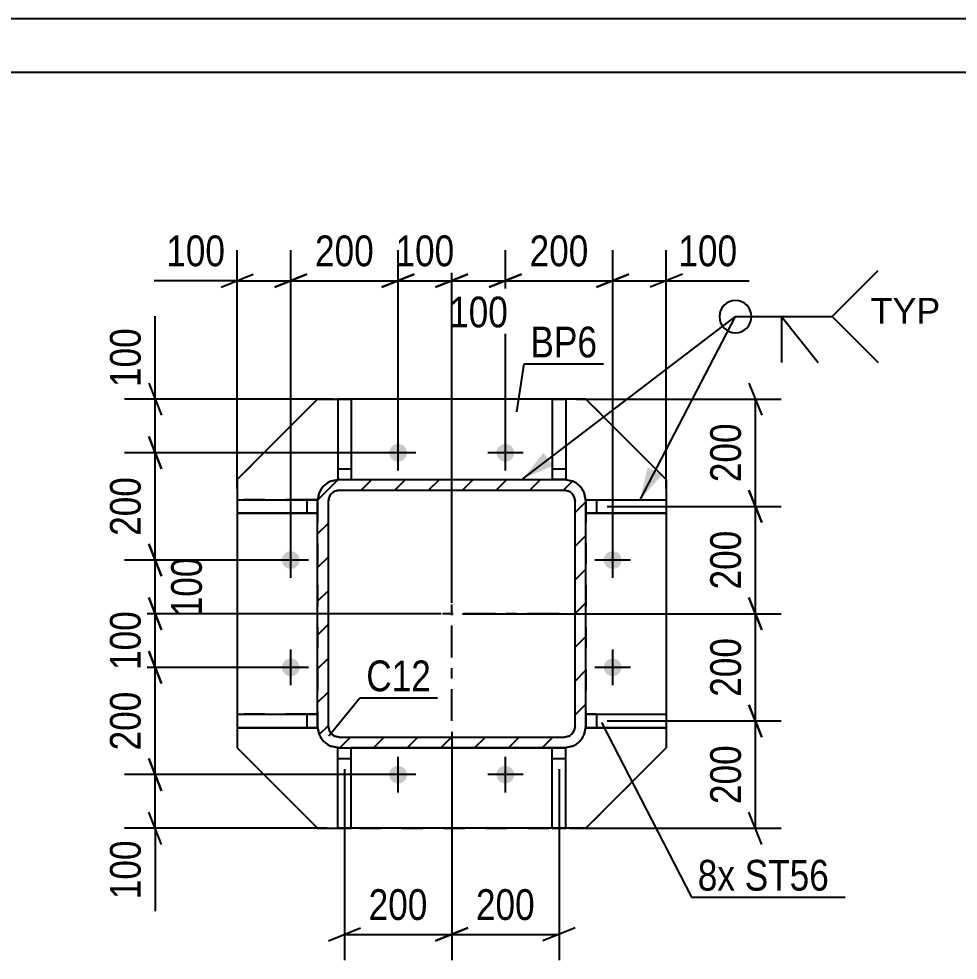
# Model space of a CAD drawing. Header units: millimetres. Extents: x 0 to 594, y 0 to 420.
# Drawn here: x 426.4 to 514, y 332.3 to 420 of the extents above; entities that cross this region are included whole.
import ezdxf

# ---------------------------------------------------------------- set-up
doc = ezdxf.new("R2010")
doc.units = ezdxf.units.MM
doc.linetypes.add('DXK_LINE_DOT2', pattern=[3.9198, 1.9599, -1.9599])
doc.linetypes.add('DXK_LINE_DOT3', pattern=[5.9187, 2.979, -0.9799, 0.9799, -0.9799])
doc.styles.add('Arial', font='arial.ttf', dxfattribs={"height": 0.2})
doc.styles.add('Arial Narrow', font='ARIALN.TTF', dxfattribs={"height": 0.2})

# ---------------------------------------------------------------- blocks, each defined once
blk = doc.blocks.new('Unknown-681868478-1131')
at = {"color": 5, "linetype": 'Continuous'}
for p, q in [((594, 420), (0, 420)), ((589, 415), (5, 415))]:
    blk.add_line(p, q, dxfattribs=at)
blk = doc.blocks.new('Part-681868478-9086 - 9034')
at = {"color": 2, "linetype": 'Continuous'}
for p, q in [((446.757, 375.182), (453.257, 375.183)), ((446.757, 375.182), (446.757, 375.182)), ((446.757, 375.182), (446.757, 373.932)), ((453.257, 375.183), (454.257, 375.183)), ((453.257, 375.183), (453.257, 373.933)), ((454.257, 375.183), (454.257, 375.059)), ((453.257, 373.933), (446.757, 373.932)), ((446.757, 373.932), (453.257, 373.932)), ((454.257, 373.933), (453.257, 373.933)), ((453.257, 373.932), (454.257, 373.932))]:
    blk.add_line(p, q, dxfattribs=at)
at = {"color": 7, "linetype": 'DXK_LINE_DOT2'}
for p, q in [((453.257, 375.182), (446.757, 375.182)), ((454.257, 375.182), (453.257, 375.182)), ((454.257, 375.183), (454.257, 375.182)), ((454.257, 375.059), (454.257, 373.932)), ((453.257, 373.932), (453.257, 373.933))]:
    blk.add_line(p, q, dxfattribs=at)
blk = doc.blocks.new('Part-681868478-9087 - 9034')
at = {"color": 2, "linetype": 'Continuous'}
for p, q in [((480.257, 355.183), (479.257, 355.183)), ((480.257, 355.183), (480.257, 353.933)), ((480.257, 355.183), (486.757, 355.182)), ((486.757, 355.182), (486.757, 353.932)), ((479.257, 354.059), (479.257, 353.933)), ((480.257, 353.933), (479.257, 353.933)), ((479.257, 353.933), (479.257, 353.932)), ((479.257, 353.932), (479.257, 353.933)), ((479.257, 353.932), (480.257, 353.932)), ((486.757, 353.932), (480.257, 353.933)), ((480.257, 353.932), (486.757, 353.932)), ((486.757, 353.932), (486.757, 353.932))]:
    blk.add_line(p, q, dxfattribs=at)
at = {"color": 7, "linetype": 'DXK_LINE_DOT2'}
for p, q in [((479.257, 355.183), (479.257, 354.059)), ((479.257, 355.182), (480.257, 355.182)), ((480.257, 355.182), (486.757, 355.182)), ((480.257, 353.933), (480.257, 353.932)), ((486.757, 353.932), (486.757, 353.932))]:
    blk.add_line(p, q, dxfattribs=at)
blk = doc.blocks.new('Part-681868478-9039 - 9034')
at = {"color": 2, "linetype": 'Continuous'}
for p, q in [((454.256, 384.557), (446.757, 377.057)), ((454.256, 384.557), (456.132, 384.557)), ((454.256, 384.557), (454.256, 384.557)), ((476.132, 384.557), (457.382, 384.557)), ((479.257, 384.557), (477.382, 384.557)), ((486.757, 377.057), (479.257, 384.557)), ((479.257, 384.557), (479.257, 384.557)), ((446.757, 377.057), (446.757, 375.182)), ((486.757, 377.057), (486.757, 377.057)), ((486.757, 377.057), (486.757, 375.182)), ((446.757, 373.932), (446.757, 355.182)), ((486.757, 373.932), (486.757, 355.182)), ((446.757, 353.932), (446.757, 352.057)), ((486.757, 353.932), (486.757, 352.057)), ((446.757, 352.057), (446.757, 352.057)), ((446.757, 352.057), (454.256, 344.557)), ((479.257, 344.557), (486.757, 352.057)), ((454.256, 344.557), (454.256, 344.557)), ((454.256, 344.557), (456.132, 344.557)), ((476.132, 344.557), (457.382, 344.557)), ((479.257, 344.557), (477.382, 344.557)), ((479.257, 344.557), (479.257, 344.557))]:
    blk.add_line(p, q, dxfattribs=at)
at = {"color": 7, "linetype": 'DXK_LINE_DOT2'}
for p, q in [((446.757, 377.057), (454.256, 384.557)), ((479.257, 384.557), (454.256, 384.557)), ((456.132, 384.557), (457.382, 384.557)), ((477.382, 384.557), (476.132, 384.557)), ((479.257, 384.557), (486.757, 377.057)), ((446.757, 375.182), (446.757, 373.932)), ((486.757, 375.182), (486.757, 373.932)), ((446.757, 355.182), (446.757, 353.932)), ((486.757, 355.182), (486.757, 353.932)), ((454.256, 344.557), (446.757, 352.057)), ((479.257, 344.557), (486.757, 352.057)), ((486.757, 352.057), (486.757, 352.057)), ((454.256, 344.557), (479.257, 344.557)), ((456.132, 344.557), (457.382, 344.557)), ((477.382, 344.557), (476.132, 344.557))]:
    blk.add_line(p, q, dxfattribs=at)
blk = doc.blocks.new('Part-681868478-9085 - 9034')
at = {"color": 2, "linetype": 'Continuous'}
for p, q in [((446.757, 355.182), (453.257, 355.183)), ((446.757, 355.182), (446.757, 355.182)), ((446.757, 355.182), (446.757, 353.932)), ((453.257, 355.183), (454.257, 355.183)), ((453.257, 355.183), (453.257, 353.933)), ((453.257, 353.933), (446.757, 353.932)), ((446.757, 353.932), (453.257, 353.932)), ((454.257, 353.933), (453.257, 353.933)), ((453.257, 353.932), (454.257, 353.932)), ((454.257, 354.059), (454.257, 353.932)), ((454.257, 353.932), (454.257, 353.933))]:
    blk.add_line(p, q, dxfattribs=at)
at = {"color": 7, "linetype": 'DXK_LINE_DOT2'}
for p, q in [((453.257, 355.182), (446.757, 355.182)), ((454.257, 355.182), (453.257, 355.182)), ((454.257, 355.183), (454.257, 355.182)), ((454.257, 355.183), (454.257, 354.059)), ((453.257, 353.932), (453.257, 353.933))]:
    blk.add_line(p, q, dxfattribs=at)
blk = doc.blocks.new('Part-681868478-9088 - 9034')
at = {"color": 2, "linetype": 'Continuous'}
for p, q in [((479.257, 375.059), (479.257, 375.183)), ((479.257, 375.183), (480.257, 375.183)), ((480.257, 375.183), (480.257, 373.933)), ((480.257, 375.183), (486.757, 375.182)), ((486.757, 375.182), (486.757, 373.932)), ((480.257, 373.933), (479.257, 373.933)), ((479.257, 373.932), (480.257, 373.932)), ((486.757, 373.932), (480.257, 373.933)), ((480.257, 373.932), (486.757, 373.932)), ((486.757, 373.932), (486.757, 373.932))]:
    blk.add_line(p, q, dxfattribs=at)
at = {"color": 7, "linetype": 'DXK_LINE_DOT2'}
for p, q in [((479.257, 375.182), (480.257, 375.182)), ((479.257, 375.059), (479.257, 373.932)), ((480.257, 375.182), (486.757, 375.182)), ((479.257, 373.933), (479.257, 373.932)), ((480.257, 373.933), (480.257, 373.932)), ((486.757, 373.932), (486.757, 373.932))]:
    blk.add_line(p, q, dxfattribs=at)
blk = doc.blocks.new('Part-681868478-9089 - 9034')
at = {"color": 2, "linetype": 'Continuous'}
for p, q in [((476.132, 384.557), (476.132, 377.058)), ((477.382, 384.557), (476.132, 384.557)), ((477.382, 384.557), (477.382, 377.057)), ((476.132, 378.058), (477.382, 378.058)), ((477.382, 377.058), (477.259, 377.058)), ((477.382, 377.057), (477.265, 377.057))]:
    blk.add_line(p, q, dxfattribs=at)
at = {"color": 7, "linetype": 'DXK_LINE_DOT2'}
for p, q in [((476.132, 384.557), (477.382, 384.557)), ((476.132, 378.057), (477.382, 378.057)), ((476.132, 377.058), (476.132, 377.057)), ((477.259, 377.058), (476.132, 377.058)), ((477.265, 377.057), (476.132, 377.057))]:
    blk.add_line(p, q, dxfattribs=at)
blk = doc.blocks.new('Part-681868478-9090 - 9034')
at = {"color": 2, "linetype": 'Continuous'}
for p, q in [((456.132, 384.557), (456.132, 377.057)), ((457.382, 384.557), (456.132, 384.557)), ((457.382, 384.557), (457.382, 377.058)), ((456.132, 378.058), (457.382, 378.058)), ((456.132, 377.058), (456.254, 377.058)), ((456.132, 377.057), (456.248, 377.057))]:
    blk.add_line(p, q, dxfattribs=at)
at = {"color": 7, "linetype": 'DXK_LINE_DOT2'}
for p, q in [((456.132, 384.557), (457.382, 384.557)), ((456.132, 378.057), (457.382, 378.057)), ((456.248, 377.057), (457.382, 377.057)), ((456.254, 377.058), (457.382, 377.058)), ((457.382, 377.058), (457.382, 377.057))]:
    blk.add_line(p, q, dxfattribs=at)
blk = doc.blocks.new('Part-681868478-9091 - 9034')
at = {"color": 2, "linetype": 'Continuous'}
for p, q in [((476.132, 352.058), (477.382, 352.058)), ((476.132, 344.556), (476.132, 352.058)), ((477.382, 344.556), (477.382, 352.058)), ((476.132, 351.058), (477.382, 351.058)), ((476.132, 344.557), (477.382, 344.557))]:
    blk.add_line(p, q, dxfattribs=at)
at = {"color": 7, "linetype": 'DXK_LINE_DOT2'}
for p, q in [((476.132, 352.057), (477.382, 352.057)), ((476.132, 351.056), (477.382, 351.056)), ((477.382, 344.556), (476.132, 344.556))]:
    blk.add_line(p, q, dxfattribs=at)
blk = doc.blocks.new('Part-681868478-9092 - 9034')
at = {"color": 2, "linetype": 'Continuous'}
for p, q in [((456.132, 352.058), (457.382, 352.058)), ((456.132, 344.556), (456.132, 352.058)), ((457.382, 344.556), (457.382, 352.058)), ((456.132, 351.058), (457.382, 351.058)), ((456.132, 344.557), (457.382, 344.557))]:
    blk.add_line(p, q, dxfattribs=at)
at = {"color": 7, "linetype": 'DXK_LINE_DOT2'}
for p, q in [((456.132, 352.057), (457.382, 352.057)), ((456.132, 351.056), (457.382, 351.056)), ((457.382, 344.556), (456.132, 344.556))]:
    blk.add_line(p, q, dxfattribs=at)
blk = doc.blocks.new('Part-681868478-9093 - 9034')
at = {"linetype": 'Continuous'}
h = blk.add_hatch(dxfattribs=at)
h.set_pattern_fill('', scale=0.7, style=0, pattern_type=0)
h.set_pattern_definition([(45, (454.4088, 353.2934), (-1.57154, 1.57154), [])])
h.paths.add_polyline_path([(454.257, 354.059), (454.409, 353.293), (454.842, 352.645), (455.491, 352.211), (456.257, 352.059), (477.257, 352.059), (478.022, 352.211), (478.671, 352.645), (479.104, 353.293), (479.257, 354.059), (479.257, 375.059), (479.104, 375.824), (478.671, 376.473), (478.022, 376.907), (477.257, 377.059), (456.257, 377.059), (455.491, 376.907), (454.842, 376.473), (454.409, 375.824), (454.257, 375.059)])
h.paths.add_polyline_path([(455.333, 375.441), (455.549, 375.766), (455.874, 375.983), (456.257, 376.059), (477.257, 376.059), (477.639, 375.983), (477.964, 375.766), (478.18, 375.441), (478.257, 375.059), (478.257, 354.059), (478.18, 353.676), (477.964, 353.352), (477.639, 353.135), (477.257, 353.059), (456.257, 353.059), (455.874, 353.135), (455.549, 353.352), (455.333, 353.676), (455.257, 354.059), (455.257, 375.059)])
at = {"color": 2, "linetype": 'Continuous'}
for p, q in [((456.257, 377.059), (455.491, 376.907)), ((456.257, 377.059), (477.257, 377.059)), ((478.022, 376.907), (477.257, 377.059)), ((454.409, 375.824), (454.257, 375.059)), ((455.874, 375.983), (456.257, 376.059)), ((456.257, 376.057), (455.874, 375.981)), ((456.257, 376.057), (456.257, 376.059)), ((456.257, 376.059), (477.257, 376.059)), ((456.257, 376.057), (477.257, 376.057)), ((477.257, 376.057), (477.257, 376.059)), ((477.257, 376.059), (477.639, 375.983)), ((477.639, 375.981), (477.257, 376.057)), ((479.257, 375.059), (479.104, 375.824)), ((454.257, 354.059), (454.257, 375.059)), ((455.257, 375.059), (455.333, 375.441)), ((455.257, 354.059), (455.257, 375.059)), ((478.18, 375.441), (478.257, 375.059)), ((478.257, 354.059), (478.257, 375.059)), ((479.257, 354.059), (479.257, 375.059)), ((454.257, 354.059), (454.409, 353.293)), ((455.333, 353.676), (455.257, 354.059)), ((478.257, 354.059), (478.18, 353.676)), ((479.104, 353.293), (479.257, 354.059)), ((454.409, 353.291), (454.408, 353.294)), ((454.409, 353.291), (454.409, 353.293)), ((456.257, 353.059), (455.874, 353.135)), ((456.257, 353.059), (477.257, 353.059)), ((477.639, 353.135), (477.257, 353.059)), ((479.105, 353.294), (479.104, 353.291)), ((479.104, 353.293), (479.104, 353.291)), ((455.491, 352.211), (456.257, 352.059)), ((456.251, 352.058), (455.491, 352.209)), ((456.257, 352.058), (456.257, 352.059)), ((456.257, 352.059), (477.257, 352.059)), ((476.132, 352.057), (457.382, 352.057)), ((477.257, 352.059), (478.022, 352.211)), ((477.257, 352.058), (477.257, 352.059)), ((478.022, 352.209), (477.262, 352.058))]:
    blk.add_line(p, q, dxfattribs=at)
at = {"color": 7, "linetype": 'DXK_LINE_DOT2'}
for p, q in [((455.491, 376.904), (456.257, 377.057)), ((456.257, 377.057), (456.257, 377.059)), ((456.257, 377.057), (477.257, 377.057)), ((477.257, 377.057), (477.257, 377.059)), ((477.257, 377.057), (478.022, 376.904)), ((454.257, 375.057), (454.409, 375.822)), ((479.104, 375.822), (479.257, 375.057)), ((454.257, 375.059), (454.257, 354.057)), ((455.333, 375.439), (455.257, 375.057)), ((455.257, 375.057), (455.257, 375.059)), ((455.257, 354.057), (455.257, 375.057)), ((455.333, 375.439), (455.333, 375.441)), ((478.18, 375.439), (478.18, 375.441)), ((478.257, 375.057), (478.18, 375.439)), ((478.257, 375.057), (478.257, 375.059)), ((478.257, 354.057), (478.257, 375.057)), ((479.257, 375.059), (479.257, 354.057)), ((454.408, 353.294), (454.257, 354.057)), ((455.257, 354.057), (455.257, 354.059)), ((455.257, 354.057), (455.333, 353.674)), ((478.18, 353.674), (478.257, 354.057)), ((478.257, 354.057), (478.257, 354.059)), ((479.257, 354.057), (479.105, 353.294)), ((455.874, 353.133), (456.257, 353.057)), ((456.257, 353.057), (456.257, 353.059)), ((456.257, 353.057), (477.257, 353.057)), ((477.257, 353.057), (477.639, 353.133)), ((477.257, 353.057), (477.257, 353.059)), ((456.257, 352.057), (456.251, 352.058)), ((456.257, 352.057), (456.257, 352.058)), ((456.257, 352.057), (457.382, 352.057)), ((477.257, 352.057), (476.132, 352.057)), ((477.257, 352.057), (477.257, 352.058)), ((477.262, 352.058), (477.257, 352.057))]:
    blk.add_line(p, q, dxfattribs=at)
at = {"color": 7, "linetype": 'DXK_LINE_DOT3'}
for p, q in [((466.757, 354.557), (466.757, 374.559)), ((476.758, 364.558), (456.756, 364.558))]:
    blk.add_line(p, q, dxfattribs=at)
at = {"color": 2, "linetype": 'Continuous'}
for centre, radius, start, end in [((456.257, 375.059), 2, 112.5, 157.5), ((477.257, 375.059), 2, 22.5, 67.5), ((456.257, 375.059), 1, 112.5, 157.5), ((456.257, 375.057), 1, 112.5, 157.5), ((477.257, 375.059), 1, 22.5, 67.5), ((477.257, 375.057), 1, 22.5, 67.5), ((456.257, 354.059), 1, 202.5, 247.5), ((477.257, 354.059), 1, 292.5, 337.5), ((456.257, 354.059), 2, 202.5, 247.5), ((456.257, 354.057), 2, 202.5, 247.5), ((477.257, 354.059), 2, 292.5, 337.5), ((477.257, 354.057), 2, 292.5, 337.5)]:
    blk.add_arc(centre, radius, start, end, dxfattribs=at)
at = {"color": 7, "linetype": 'DXK_LINE_DOT2'}
for centre, radius, start, end in [((456.257, 375.057), 2, 112.5, 157.5), ((477.257, 375.057), 2, 22.5, 67.5), ((456.257, 354.057), 1, 202.5, 247.5), ((477.257, 354.057), 1, 292.5, 337.5)]:
    blk.add_arc(centre, radius, start, end, dxfattribs=at)
blk = doc.blocks.new('Bolt-681868478-9126 - 9034')
at = {"linetype": 'Continuous'}
for points in [[(461.757, 378.732), (461.585, 378.75), (461.421, 378.803), (461.272, 378.889), (461.143, 379.005), (461.042, 379.144), (460.972, 379.302), (460.936, 379.471), (460.936, 379.643), (460.972, 379.812), (461.042, 379.969), (461.143, 380.109), (461.272, 380.224), (461.421, 380.31), (461.585, 380.364), (461.757, 380.382), (461.928, 380.364), (462.092, 380.31), (462.241, 380.224), (462.37, 380.109), (462.471, 379.969), (462.541, 379.812), (462.577, 379.643), (462.577, 379.471), (462.541, 379.302), (462.471, 379.144), (462.37, 379.005), (462.241, 378.889), (462.092, 378.803), (461.928, 378.75)], [(471.757, 378.732), (471.585, 378.75), (471.421, 378.803), (471.272, 378.889), (471.143, 379.005), (471.042, 379.144), (470.972, 379.302), (470.936, 379.471), (470.936, 379.643), (470.972, 379.812), (471.042, 379.969), (471.143, 380.109), (471.272, 380.224), (471.421, 380.31), (471.585, 380.364), (471.757, 380.382), (471.928, 380.364), (472.092, 380.31), (472.241, 380.224), (472.37, 380.109), (472.471, 379.969), (472.541, 379.812), (472.577, 379.643), (472.577, 379.471), (472.541, 379.302), (472.471, 379.144), (472.37, 379.005), (472.241, 378.889), (472.092, 378.803), (471.928, 378.75)], [(451.757, 368.732), (451.585, 368.75), (451.421, 368.803), (451.272, 368.889), (451.143, 369.005), (451.042, 369.144), (450.972, 369.302), (450.936, 369.471), (450.936, 369.643), (450.972, 369.812), (451.042, 369.969), (451.143, 370.109), (451.272, 370.224), (451.421, 370.31), (451.585, 370.364), (451.757, 370.382), (451.928, 370.364), (452.092, 370.31), (452.241, 370.224), (452.37, 370.109), (452.471, 369.969), (452.541, 369.812), (452.577, 369.643), (452.577, 369.471), (452.541, 369.302), (452.471, 369.144), (452.37, 369.005), (452.241, 368.889), (452.092, 368.803), (451.928, 368.75)], [(481.757, 368.732), (481.585, 368.75), (481.421, 368.803), (481.272, 368.889), (481.143, 369.005), (481.042, 369.144), (480.972, 369.302), (480.936, 369.471), (480.936, 369.643), (480.972, 369.812), (481.042, 369.969), (481.143, 370.109), (481.272, 370.224), (481.421, 370.31), (481.585, 370.364), (481.757, 370.382), (481.928, 370.364), (482.092, 370.31), (482.241, 370.224), (482.37, 370.109), (482.471, 369.969), (482.541, 369.812), (482.577, 369.643), (482.577, 369.471), (482.541, 369.302), (482.471, 369.144), (482.37, 369.005), (482.241, 368.889), (482.092, 368.803), (481.928, 368.75)], [(451.757, 358.732), (451.585, 358.75), (451.421, 358.803), (451.272, 358.889), (451.143, 359.005), (451.042, 359.144), (450.972, 359.302), (450.936, 359.471), (450.936, 359.643), (450.972, 359.812), (451.042, 359.969), (451.143, 360.109), (451.272, 360.224), (451.421, 360.31), (451.585, 360.364), (451.757, 360.382), (451.928, 360.364), (452.092, 360.31), (452.241, 360.224), (452.37, 360.109), (452.471, 359.969), (452.541, 359.812), (452.577, 359.643), (452.577, 359.471), (452.541, 359.302), (452.471, 359.144), (452.37, 359.005), (452.241, 358.889), (452.092, 358.803), (451.928, 358.75)], [(481.757, 358.732), (481.585, 358.75), (481.421, 358.803), (481.272, 358.889), (481.143, 359.005), (481.042, 359.144), (480.972, 359.302), (480.936, 359.471), (480.936, 359.643), (480.972, 359.812), (481.042, 359.969), (481.143, 360.109), (481.272, 360.224), (481.421, 360.31), (481.585, 360.364), (481.757, 360.382), (481.928, 360.364), (482.092, 360.31), (482.241, 360.224), (482.37, 360.109), (482.471, 359.969), (482.541, 359.812), (482.577, 359.643), (482.577, 359.471), (482.541, 359.302), (482.471, 359.144), (482.37, 359.005), (482.241, 358.889), (482.092, 358.803), (481.928, 358.75)], [(461.757, 348.732), (461.585, 348.75), (461.421, 348.803), (461.272, 348.889), (461.143, 349.005), (461.042, 349.144), (460.972, 349.302), (460.936, 349.471), (460.936, 349.643), (460.972, 349.812), (461.042, 349.969), (461.143, 350.109), (461.272, 350.224), (461.421, 350.31), (461.585, 350.364), (461.757, 350.382), (461.928, 350.364), (462.092, 350.31), (462.241, 350.224), (462.37, 350.109), (462.471, 349.969), (462.541, 349.812), (462.577, 349.643), (462.577, 349.471), (462.541, 349.302), (462.471, 349.144), (462.37, 349.005), (462.241, 348.889), (462.092, 348.803), (461.928, 348.75)], [(471.757, 348.732), (471.585, 348.75), (471.421, 348.803), (471.272, 348.889), (471.143, 349.005), (471.042, 349.144), (470.972, 349.302), (470.936, 349.471), (470.936, 349.643), (470.972, 349.812), (471.042, 349.969), (471.143, 350.109), (471.272, 350.224), (471.421, 350.31), (471.585, 350.364), (471.757, 350.382), (471.928, 350.364), (472.092, 350.31), (472.241, 350.224), (472.37, 350.109), (472.471, 349.969), (472.541, 349.812), (472.577, 349.643), (472.577, 349.471), (472.541, 349.302), (472.471, 349.144), (472.37, 349.005), (472.241, 348.889), (472.092, 348.803), (471.928, 348.75)]]:
    blk.add_hatch(color=1, dxfattribs=at).paths.add_polyline_path(points)
at = {"color": 1, "linetype": 'Continuous'}
for p, q in [((461.757, 377.907), (461.757, 381.207)), ((471.757, 377.907), (471.757, 381.207)), ((463.407, 379.557), (460.107, 379.557)), ((473.407, 379.557), (470.107, 379.557)), ((451.757, 367.907), (451.757, 371.207)), ((481.757, 367.907), (481.757, 371.207)), ((453.407, 369.557), (450.107, 369.557)), ((483.407, 369.557), (480.107, 369.557)), ((451.757, 357.907), (451.757, 361.207)), ((481.757, 357.907), (481.757, 361.207)), ((453.407, 359.557), (450.107, 359.557)), ((483.407, 359.557), (480.107, 359.557)), ((461.757, 347.907), (461.757, 351.207)), ((471.757, 347.907), (471.757, 351.207)), ((463.407, 349.557), (460.107, 349.557)), ((473.407, 349.557), (470.107, 349.557))]:
    blk.add_line(p, q, dxfattribs=at)
blk = doc.blocks.new('StraightDimension-681868478-24683 - 9034')
at = {"color": 7, "linetype": 'Continuous'}
for p, q in [((481.757, 370.557), (481.757, 398.443)), ((486.757, 376.182), (486.757, 398.443)), ((480.257, 394.993), (483.257, 396.193)), ((488.257, 396.193), (485.257, 394.993)), ((481.757, 395.593), (486.757, 395.593)), ((486.757, 395.593), (494.491, 395.593)), ((486.757, 395.593), (494.491, 395.593))]:
    blk.add_line(p, q, dxfattribs=at)
at = {"color": 0}
blk.add_wipeout([(493.966, 396.343), (493.966, 400.543), (487.282, 400.543), (487.282, 396.343)], dxfattribs=at)
at = {"color": 3, "style": 'Arial Narrow'}
blk.add_text('100', height=2.8633, dxfattribs=at).set_placement((487.882, 396.943))
blk = doc.blocks.new('StraightDimension-681868478-24684 - 9034')
at = {"color": 7, "linetype": 'Continuous'}
for p, q in [((471.757, 380.557), (471.757, 398.443)), ((481.757, 370.557), (481.757, 398.443)), ((470.257, 394.993), (473.257, 396.193)), ((483.257, 396.193), (480.257, 394.993)), ((471.757, 395.593), (481.757, 395.593))]:
    blk.add_line(p, q, dxfattribs=at)
at = {"color": 0}
blk.add_wipeout([(480.099, 396.343), (480.099, 400.543), (473.414, 400.543), (473.414, 396.343)], dxfattribs=at)
at = {"color": 3, "style": 'Arial Narrow'}
blk.add_text('200', height=2.8633, dxfattribs=at).set_placement((474.014, 396.943))
blk = doc.blocks.new('StraightDimension-681868478-24688 - 9034')
at = {"color": 7, "linetype": 'Continuous'}
for p, q in [((446.757, 376.182), (446.757, 398.443)), ((451.757, 370.557), (451.757, 398.443)), ((445.257, 394.993), (448.257, 396.193)), ((453.257, 396.193), (450.257, 394.993)), ((446.757, 395.593), (439.022, 395.593)), ((446.757, 395.593), (439.022, 395.593)), ((446.757, 395.593), (451.757, 395.593))]:
    blk.add_line(p, q, dxfattribs=at)
at = {"color": 0}
blk.add_wipeout([(446.232, 396.343), (446.232, 400.543), (439.547, 400.543), (439.547, 396.343)], dxfattribs=at)
at = {"color": 3, "style": 'Arial Narrow'}
blk.add_text('100', height=2.8633, dxfattribs=at).set_placement((440.147, 396.943))
blk = doc.blocks.new('StraightDimension-681868478-18199 - 9034')
at = {"color": 7, "linetype": 'Continuous'}
for p, q in [((466.757, 353.557), (466.757, 332.265)), ((456.757, 350.058), (456.757, 332.265)), ((455.257, 334.065), (458.257, 335.265)), ((468.257, 335.265), (465.257, 334.065)), ((456.757, 334.665), (466.757, 334.665))]:
    blk.add_line(p, q, dxfattribs=at)
at = {"color": 0}
blk.add_wipeout([(465.099, 335.415), (465.099, 339.615), (458.414, 339.615), (458.414, 335.415)], dxfattribs=at)
at = {"color": 3, "style": 'Arial Narrow'}
blk.add_text('200', height=2.8633, dxfattribs=at).set_placement((459.014, 336.015))
blk = doc.blocks.new('StraightDimension-681868478-17943 - 9034')
at = {"color": 7, "linetype": 'Continuous'}
for p, q in [((438.516, 371.057), (439.716, 368.057)), ((450.757, 369.557), (436.716, 369.557)), ((439.116, 364.556), (439.116, 369.557)), ((439.716, 363.056), (438.516, 366.056)), ((465.757, 364.556), (436.716, 364.556))]:
    blk.add_line(p, q, dxfattribs=at)
at = {"color": 0}
blk.add_wipeout([(444.066, 370.399), (439.866, 370.399), (439.866, 363.714), (444.066, 363.714)], dxfattribs=at)
at = {"color": 3, "style": 'Arial Narrow'}
blk.add_text('100', height=2.8633, rotation=90.00021, dxfattribs=at).set_placement((443.466, 364.314))
blk = doc.blocks.new('StraightDimension-681868478-24603 - 9034')
at = {"color": 7, "linetype": 'Continuous'}
for p, q in [((494.462, 366.056), (495.662, 363.056)), ((467.757, 364.556), (497.462, 364.556)), ((495.062, 354.558), (495.062, 364.556)), ((495.662, 353.058), (494.462, 356.058)), ((481.257, 354.558), (497.462, 354.558))]:
    blk.add_line(p, q, dxfattribs=at)
at = {"color": 0}
blk.add_wipeout([(494.312, 362.899), (490.112, 362.899), (490.112, 356.215), (494.312, 356.215)], dxfattribs=at)
at = {"color": 3, "style": 'Arial Narrow'}
blk.add_text('200', height=2.8633, rotation=90.00021, dxfattribs=at).set_placement((493.712, 356.815))
blk = doc.blocks.new('StraightDimension-681868478-17945 - 9034')
at = {"color": 7, "linetype": 'Continuous'}
for p, q in [((438.516, 361.057), (439.716, 358.057)), ((450.757, 359.557), (436.266, 359.557)), ((439.116, 349.557), (439.116, 359.557)), ((439.716, 348.057), (438.516, 351.057)), ((460.757, 349.557), (436.266, 349.557))]:
    blk.add_line(p, q, dxfattribs=at)
at = {"color": 0}
blk.add_wipeout([(438.366, 357.899), (434.166, 357.899), (434.166, 351.214), (438.366, 351.214)], dxfattribs=at)
at = {"color": 3, "style": 'Arial Narrow'}
blk.add_text('200', height=2.8633, rotation=90.00021, dxfattribs=at).set_placement((437.766, 351.814))
blk = doc.blocks.new('StraightDimension-681868478-17946 - 9034')
at = {"color": 7, "linetype": 'Continuous'}
for p, q in [((438.516, 351.057), (439.716, 348.057)), ((460.757, 349.557), (436.266, 349.557)), ((439.116, 344.557), (439.116, 349.557)), ((439.716, 343.057), (438.516, 346.057)), ((455.132, 344.557), (436.266, 344.557)), ((439.116, 344.557), (439.116, 336.822)), ((439.116, 344.557), (439.116, 336.822))]:
    blk.add_line(p, q, dxfattribs=at)
at = {"color": 0}
blk.add_wipeout([(438.366, 344.032), (434.166, 344.032), (434.166, 337.347), (438.366, 337.347)], dxfattribs=at)
at = {"color": 3, "style": 'Arial Narrow'}
blk.add_text('100', height=2.8633, rotation=90.00021, dxfattribs=at).set_placement((437.766, 337.947))
blk = doc.blocks.new('StraightDimension-681868478-17941 - 9034')
at = {"color": 7, "linetype": 'Continuous'}
for p, q in [((439.116, 384.558), (439.116, 392.292)), ((439.116, 384.558), (439.116, 392.292)), ((438.516, 386.058), (439.716, 383.058)), ((455.132, 384.558), (436.266, 384.558)), ((439.116, 379.557), (439.116, 384.558)), ((439.716, 378.057), (438.516, 381.057)), ((460.757, 379.557), (436.266, 379.557))]:
    blk.add_line(p, q, dxfattribs=at)
at = {"color": 0}
blk.add_wipeout([(438.366, 391.767), (434.166, 391.767), (434.166, 385.083), (438.366, 385.083)], dxfattribs=at)
at = {"color": 3, "style": 'Arial Narrow'}
blk.add_text('100', height=2.8633, rotation=90.00021, dxfattribs=at).set_placement((437.766, 385.683))
blk = doc.blocks.new('StraightDimension-681868478-17942 - 9034')
at = {"color": 7, "linetype": 'Continuous'}
for p, q in [((438.516, 381.057), (439.716, 378.057)), ((460.757, 379.557), (436.266, 379.557)), ((439.116, 369.557), (439.116, 379.557)), ((439.716, 368.057), (438.516, 371.057)), ((450.757, 369.557), (436.266, 369.557))]:
    blk.add_line(p, q, dxfattribs=at)
at = {"color": 0}
blk.add_wipeout([(438.366, 377.899), (434.166, 377.899), (434.166, 371.214), (438.366, 371.215)], dxfattribs=at)
at = {"color": 3, "style": 'Arial Narrow'}
blk.add_text('200', height=2.8633, rotation=90.00021, dxfattribs=at).set_placement((437.766, 371.814))
blk = doc.blocks.new('StraightDimension-681868478-17944 - 9034')
at = {"color": 7, "linetype": 'Continuous'}
for p, q in [((438.516, 366.056), (439.716, 363.056)), ((465.757, 364.556), (436.266, 364.556)), ((439.116, 359.557), (439.116, 364.556)), ((439.716, 358.057), (438.516, 361.057)), ((450.757, 359.557), (436.266, 359.557))]:
    blk.add_line(p, q, dxfattribs=at)
at = {"color": 0}
blk.add_wipeout([(438.366, 365.399), (434.166, 365.399), (434.166, 358.714), (438.366, 358.714)], dxfattribs=at)
at = {"color": 3, "style": 'Arial Narrow'}
blk.add_text('100', height=2.8633, rotation=90.00021, dxfattribs=at).set_placement((437.766, 359.314))
blk = doc.blocks.new('StraightDimension-681868478-18198 - 9034')
at = {"color": 7, "linetype": 'Continuous'}
for p, q in [((466.757, 353.557), (466.757, 332.265)), ((476.757, 350.058), (476.757, 332.265)), ((465.257, 334.065), (468.257, 335.265)), ((478.257, 335.265), (475.257, 334.065)), ((466.757, 334.665), (476.757, 334.665))]:
    blk.add_line(p, q, dxfattribs=at)
at = {"color": 0}
blk.add_wipeout([(475.099, 335.415), (475.099, 339.615), (468.414, 339.615), (468.414, 335.415)], dxfattribs=at)
at = {"color": 3, "style": 'Arial Narrow'}
blk.add_text('200', height=2.8633, dxfattribs=at).set_placement((469.014, 336.015))
blk = doc.blocks.new('StraightDimension-681868478-24601 - 9034')
at = {"color": 7, "linetype": 'Continuous'}
for p, q in [((494.462, 386.058), (495.662, 383.058)), ((478.382, 384.558), (497.462, 384.558)), ((495.062, 374.558), (495.062, 384.558)), ((495.662, 373.058), (494.462, 376.058)), ((481.257, 374.558), (497.462, 374.558))]:
    blk.add_line(p, q, dxfattribs=at)
at = {"color": 0}
blk.add_wipeout([(494.312, 382.9), (490.112, 382.9), (490.112, 376.216), (494.312, 376.216)], dxfattribs=at)
at = {"color": 3, "style": 'Arial Narrow'}
blk.add_text('200', height=2.8633, rotation=90.00021, dxfattribs=at).set_placement((493.712, 376.816))
blk = doc.blocks.new('StraightDimension-681868478-24602 - 9034')
at = {"color": 7, "linetype": 'Continuous'}
for p, q in [((494.462, 376.058), (495.662, 373.058)), ((481.257, 374.558), (497.462, 374.558)), ((495.062, 364.556), (495.062, 374.558)), ((495.662, 363.056), (494.462, 366.056)), ((467.757, 364.556), (497.462, 364.556))]:
    blk.add_line(p, q, dxfattribs=at)
at = {"color": 0}
blk.add_wipeout([(494.312, 372.899), (490.112, 372.899), (490.112, 366.215), (494.312, 366.215)], dxfattribs=at)
at = {"color": 3, "style": 'Arial Narrow'}
blk.add_text('200', height=2.8633, rotation=90.00021, dxfattribs=at).set_placement((493.712, 366.815))
blk = doc.blocks.new('StraightDimension-681868478-24604 - 9034')
at = {"color": 7, "linetype": 'Continuous'}
for p, q in [((494.462, 356.058), (495.662, 353.058)), ((481.257, 354.558), (497.462, 354.558)), ((495.062, 344.557), (495.062, 354.558)), ((495.662, 343.057), (494.462, 346.057)), ((478.382, 344.557), (497.462, 344.557))]:
    blk.add_line(p, q, dxfattribs=at)
at = {"color": 0}
blk.add_wipeout([(494.312, 352.9), (490.112, 352.9), (490.112, 346.215), (494.312, 346.215)], dxfattribs=at)
at = {"color": 3, "style": 'Arial Narrow'}
blk.add_text('200', height=2.8633, rotation=90.00021, dxfattribs=at).set_placement((493.712, 346.815))
blk = doc.blocks.new('StraightDimension-681868478-24685 - 9034')
at = {"color": 7, "linetype": 'Continuous'}
for p, q in [((466.757, 365.556), (466.757, 397.993)), ((471.757, 380.557), (471.757, 397.993)), ((465.257, 394.993), (468.257, 396.193)), ((473.257, 396.193), (470.257, 394.993)), ((466.757, 395.593), (471.757, 395.593))]:
    blk.add_line(p, q, dxfattribs=at)
at = {"color": 0}
blk.add_wipeout([(472.599, 390.643), (472.599, 394.843), (465.914, 394.843), (465.914, 390.643)], dxfattribs=at)
at = {"color": 3, "style": 'Arial Narrow'}
blk.add_text('100', height=2.8633, dxfattribs=at).set_placement((466.514, 391.243))
blk = doc.blocks.new('StraightDimension-681868478-24686 - 9034')
at = {"color": 7, "linetype": 'Continuous'}
for p, q in [((461.757, 380.557), (461.757, 398.443)), ((466.757, 365.556), (466.757, 398.443)), ((460.257, 394.993), (463.257, 396.193)), ((468.257, 396.193), (465.257, 394.993)), ((461.757, 395.593), (466.757, 395.593))]:
    blk.add_line(p, q, dxfattribs=at)
at = {"color": 0}
blk.add_wipeout([(467.599, 396.343), (467.599, 400.543), (460.914, 400.543), (460.914, 396.343)], dxfattribs=at)
at = {"color": 3, "style": 'Arial Narrow'}
blk.add_text('100', height=2.8633, dxfattribs=at).set_placement((461.514, 396.943))
blk = doc.blocks.new('StraightDimension-681868478-24687 - 9034')
at = {"color": 7, "linetype": 'Continuous'}
for p, q in [((451.757, 370.557), (451.757, 398.443)), ((461.757, 380.557), (461.757, 398.443)), ((450.257, 394.993), (453.257, 396.193)), ((463.257, 396.193), (460.257, 394.993)), ((451.757, 395.593), (461.757, 395.593))]:
    blk.add_line(p, q, dxfattribs=at)
at = {"color": 0}
blk.add_wipeout([(460.099, 396.343), (460.099, 400.543), (453.414, 400.543), (453.414, 396.343)], dxfattribs=at)
at = {"color": 3, "style": 'Arial Narrow'}
blk.add_text('200', height=2.8633, dxfattribs=at).set_placement((454.014, 396.943))
blk = doc.blocks.new('Mark-681868478-9849 - 9034')
at = {"color": 30, "linetype": 'Continuous'}
for p, q in [((455.304, 353.186), (458.194, 356.73)), ((458.194, 356.73), (465.423, 356.73))]:
    blk.add_line(p, q, dxfattribs=at)
at = {"color": 0}
blk.add_wipeout([(464.823, 357.33), (464.823, 360.33), (458.794, 360.33), (458.794, 357.33)], dxfattribs=at)
blk.add_wipeout([(464.823, 357.33), (464.823, 360.33), (458.794, 360.33), (458.794, 357.33)], dxfattribs=at)
at = {"color": 3, "style": 'Arial Narrow'}
blk.add_text('C12', height=2.8633, dxfattribs=at).set_placement((458.794, 357.33))
blk = doc.blocks.new('MarkSet-681868478-9863 - 9034')
at = {"color": 30, "linetype": 'Continuous'}
for p, q in [((480.705, 354.422), (489.089, 338.149)), ((489.089, 338.149), (503.415, 338.149))]:
    blk.add_line(p, q, dxfattribs=at)
at = {"color": 0}
for points in [[(493.161, 338.749), (493.161, 341.749), (489.689, 341.749), (489.689, 338.749)], [(501.915, 338.749), (501.915, 341.749), (494.061, 341.749), (494.061, 338.749)]]:
    blk.add_wipeout(points, dxfattribs=at)
for points in [[(493.161, 338.749), (493.161, 341.749), (489.689, 341.749), (489.689, 338.749)], [(501.915, 338.749), (501.915, 341.749), (494.061, 341.749), (494.061, 338.749)]]:
    blk.add_wipeout(points, dxfattribs=at)
at = {"color": 3, "style": 'Arial Narrow'}
for s, p in [('8x', (489.689, 338.749)), ('ST56', (494.061, 338.749))]:
    blk.add_text(s, height=2.8633, dxfattribs=at).set_placement(p)
blk = doc.blocks.new('Mark-681868478-9914 - 9034')
at = {"color": 30, "linetype": 'Continuous'}
for p, q in [((472.824, 383.359), (473.495, 387.847)), ((473.495, 387.847), (480.906, 387.847))]:
    blk.add_line(p, q, dxfattribs=at)
at = {"color": 0}
blk.add_wipeout([(480.306, 388.447), (480.306, 391.447), (474.095, 391.447), (474.095, 388.447)], dxfattribs=at)
blk.add_wipeout([(480.306, 388.447), (480.306, 391.447), (474.095, 391.447), (474.095, 388.447)], dxfattribs=at)
at = {"color": 3, "style": 'Arial Narrow'}
blk.add_text('BP6', height=2.8633, dxfattribs=at).set_placement((474.095, 388.447))
blk = doc.blocks.new('WeldMark-681868478-14678 - 9034')
at = {"linetype": 'Continuous'}
for points in [[(476.217, 378.354), (473.377, 377.131), (475.308, 379.546)], [(486.357, 377.496), (484.305, 375.182), (485.027, 378.189)]]:
    blk.add_hatch(color=30, dxfattribs=at).paths.add_polyline_path(points)
at = {"color": 30, "linetype": 'Continuous'}
for p, q in [((473.377, 377.131), (493.202, 392.243)), ((484.305, 375.182), (493.202, 392.243)), ((493.202, 392.243), (502.202, 392.243))]:
    blk.add_line(p, q, dxfattribs=at)
at = {"color": 3, "linetype": 'Continuous'}
for q in [(500.916, 387.957), (497.488, 387.957)]:
    blk.add_line((497.488, 392.243), q, dxfattribs=at)
for start, end in [(90, 270), (270, 90)]:
    blk.add_arc((493.202, 392.243), 1.5, start, end, dxfattribs=at)
at = {"color": 0, "linetype": 'Continuous'}
blk.add_wipeout([(512.282, 391.593), (512.282, 394.093), (505.802, 394.093), (505.802, 391.593)], dxfattribs=at)
blk.add_wipeout([(512.282, 391.593), (512.282, 394.093), (505.802, 394.093), (505.802, 391.593)], dxfattribs=at)
at = {"color": 3, "linetype": 'Continuous'}
for q in [(506.488, 396.529), (506.488, 387.957)]:
    blk.add_line((502.202, 392.243), q, dxfattribs=at)
at = {"color": 3, "linetype": 'Continuous', "style": 'Arial'}
blk.add_text('TYP', height=2.3877, dxfattribs=at).set_placement((505.802, 391.593))

msp = doc.modelspace()

# ---------------------------------------------------------------- block references
for name in ['Unknown-681868478-1131', 'Part-681868478-9039 - 9034', 'Part-681868478-9090 - 9034', 'Part-681868478-9089 - 9034', 'Bolt-681868478-9126 - 9034', 'Part-681868478-9093 - 9034', 'Part-681868478-9086 - 9034', 'Part-681868478-9088 - 9034', 'Part-681868478-9085 - 9034', 'Part-681868478-9087 - 9034', 'Part-681868478-9092 - 9034', 'Part-681868478-9091 - 9034']:
    msp.add_blockref(name, (0, 0))

# ---------------------------------------------------------------- next in the draw order: block references
for name in ['StraightDimension-681868478-24688 - 9034', 'StraightDimension-681868478-24683 - 9034', 'StraightDimension-681868478-18199 - 9034']:
    msp.add_blockref(name, (0, 0))

# ---------------------------------------------------------------- next in the draw order: block references
for name in ['StraightDimension-681868478-24684 - 9034', 'StraightDimension-681868478-17941 - 9034', 'StraightDimension-681868478-17943 - 9034', 'StraightDimension-681868478-24603 - 9034', 'StraightDimension-681868478-17945 - 9034']:
    msp.add_blockref(name, (0, 0))

# ---------------------------------------------------------------- next in the draw order: block references
for name in ['StraightDimension-681868478-24601 - 9034', 'StraightDimension-681868478-17942 - 9034', 'StraightDimension-681868478-17944 - 9034', 'StraightDimension-681868478-18198 - 9034', 'StraightDimension-681868478-17946 - 9034']:
    msp.add_blockref(name, (0, 0))

# ---------------------------------------------------------------- next in the draw order: block references
for name in ['StraightDimension-681868478-24602 - 9034', 'Mark-681868478-9849 - 9034', 'StraightDimension-681868478-24604 - 9034']:
    msp.add_blockref(name, (0, 0))

# ---------------------------------------------------------------- next in the draw order: block references
for name in ['StraightDimension-681868478-24685 - 9034', 'MarkSet-681868478-9863 - 9034']:
    msp.add_blockref(name, (0, 0))

# ---------------------------------------------------------------- next in the draw order: block references
for name in ['StraightDimension-681868478-24686 - 9034', 'Mark-681868478-9914 - 9034']:
    msp.add_blockref(name, (0, 0))

# ---------------------------------------------------------------- next in the draw order: block references
for name in ['StraightDimension-681868478-24687 - 9034', 'WeldMark-681868478-14678 - 9034']:
    msp.add_blockref(name, (0, 0))

doc.saveas('drawing.dxf')
